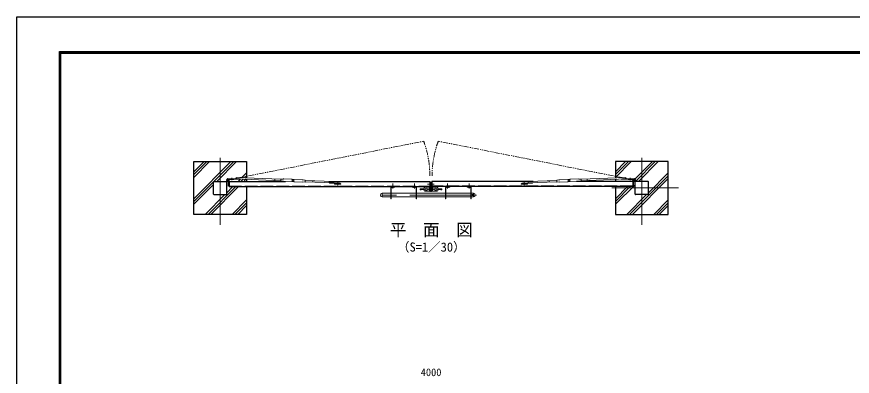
# Model space of a CAD drawing. Units: millimetres, scale not verified. Extents: x -6300 to 6300, y -4455 to 4455.
# Drawn here: x -6300 to 1629, y 1048 to 4455 of the extents above; entities that cross this region are included whole.
import ezdxf
from ezdxf.enums import TextEntityAlignment as Align

# ---------------------------------------------------------------- set-up
doc = ezdxf.new("R2010")
doc.units = ezdxf.units.MM
doc.header["$LTSCALE"] = 20
for name, pattern in [('DASHED', [7.5, 6, -1.5]), ('USER1', [50.8, 31.75, -6.35, 6.35, -6.35]), ('USER2', [5, 2.5, -0.5, 0.5, -0.5, 0.5, -0.5])]:
    doc.linetypes.add(name, pattern=pattern)
for name, color, linetype, lineweight in [('0-0_D-TTL-TXT', 7, 'Continuous', 25), ('0-1_D-STR4', 7, 'Continuous', 25), ('0-3_D-DCR-HCH', 7, 'Continuous', 13), ('0-4_D-STR-DIM', 7, 'Continuous', 13), ('0-9_D-STR1', 1, 'Continuous', 25), ('0-A_D-BMK', 2, 'USER1', 13), ('0-B_D-STR3', 3, 'Continuous', 13), ('0-C_D-TTL', 7, 'Continuous', 25)]:
    doc.layers.add(name, color=color, linetype=linetype, lineweight=lineweight)
doc.styles.add('ＭＳ ゴシック', font='')
doc.styles.get('ＭＳ ゴシック').set_extended_font_data('MS Gothic')

msp = doc.modelspace()

# ---------------------------------------------------------------- linework, layer by layer
at = {"layer": '0-1_D-STR4'}
for p, q in [((-4119.16, 3082.44), (-4119.16, 2928.37)), ((-619.16, 3082.44), (-619.16, 2928.37)), ((-4119.16, 2915.36), (-4119.16, 2894.94)), ((-619.16, 2915.36), (-619.16, 2894.94))]:
    msp.add_line(p, q, dxfattribs=at)
for points in [[(-4119.16, 2844.94), (-4119.16, 2582.44), (-4619.16, 2582.44), (-4619.16, 3082.44), (-4119.16, 3082.44)], [(-619.16, 2844.94), (-619.16, 2582.44), (-119.16, 2582.44), (-119.16, 3082.44), (-619.16, 3082.44)]]:
    msp.add_lwpolyline(points, dxfattribs=at)
at = {"layer": '0-3_D-DCR-HCH'}
for p, q in [((-4619.16, 2933.05), (-4469.78, 3082.44)), ((-4619.16, 2959.57), (-4496.29, 3082.44)), ((-4619.16, 2986.09), (-4522.81, 3082.44)), ((-4619.16, 2730.34), (-4267.06, 3082.44)), ((-4428.18, 2894.8), (-4240.54, 3082.44)), ((-4401.53, 2894.94), (-4214.03, 3082.44)), ((-619.16, 2933.05), (-469.78, 3082.44)), ((-619.16, 2959.57), (-496.29, 3082.44)), ((-619.16, 2986.09), (-522.81, 3082.44)), ((-434.54, 2914.96), (-267.06, 3082.44)), ((-428.18, 2894.8), (-240.54, 3082.44)), ((-401.53, 2894.94), (-214.03, 3082.44)), ((-4163.46, 2930.29), (-4119.16, 2974.59)), ((-4138.04, 2929.19), (-4119.16, 2948.07)), ((-484.79, 2582.44), (-119.16, 2948.07)), ((-306.66, 2787.09), (-119.16, 2974.59)), ((-4619.16, 2703.82), (-4431.52, 2891.46)), ((-4619.16, 2677.3), (-4431.66, 2864.8)), ((-4198.81, 2894.94), (-4180.23, 2913.52)), ((-4172.29, 2894.94), (-4150.52, 2916.72)), ((-4145.78, 2894.94), (-4125.1, 2915.62)), ((-619.16, 2677.3), (-436.16, 2860.3)), ((-458.28, 2582.44), (-119.16, 2921.56)), ((-4484.79, 2582.44), (-4222.29, 2844.94)), ((-4458.28, 2582.44), (-4195.78, 2844.94)), ((-4306.66, 2787.09), (-4248.81, 2844.94)), ((-619.16, 2703.82), (-478.04, 2844.94)), ((-619.16, 2730.34), (-504.56, 2844.94)), ((-4511.31, 2582.44), (-4323.81, 2769.94)), ((-4255.56, 2582.44), (-4119.16, 2718.84)), ((-511.31, 2582.44), (-323.81, 2769.94)), ((-255.56, 2582.44), (-119.16, 2718.84)), ((-4229.04, 2582.44), (-4119.16, 2692.32)), ((-4202.53, 2582.44), (-4119.16, 2665.81)), ((-229.04, 2582.44), (-119.16, 2692.32)), ((-202.53, 2582.44), (-119.16, 2665.81))]:
    msp.add_line(p, q, dxfattribs=at)
at = {"layer": '0-9_D-STR1'}
for p, q in [((-4431.66, 2774.54), (-4431.66, 2890.34)), ((-4427.06, 2894.94), (-4311.26, 2894.94)), ((-4306.66, 2774.54), (-4306.66, 2890.34)), ((-4285.66, 2894.94), (-3749.67, 2894.94)), ((-4285.66, 2894.94), (-4285.66, 2844.94)), ((-3337.8, 2894.94), (-2378.66, 2894.94)), ((-2378.66, 2894.94), (-2378.66, 2844.94)), ((-2359.66, 2894.94), (-2359.66, 2844.94)), ((-1400.52, 2894.94), (-2359.66, 2894.94)), ((-452.66, 2894.94), (-988.65, 2894.94)), ((-452.66, 2894.94), (-452.66, 2844.94)), ((-431.66, 2774.54), (-431.66, 2890.34)), ((-311.26, 2894.94), (-427.06, 2894.94)), ((-306.66, 2774.54), (-306.66, 2890.34)), ((-4285.66, 2844.94), (-2378.66, 2844.94)), ((-452.66, 2844.94), (-2359.66, 2844.94)), ((-4427.06, 2769.94), (-4311.26, 2769.94)), ((-311.26, 2769.94), (-427.06, 2769.94))]:
    msp.add_line(p, q, dxfattribs=at)
at = {"layer": '0-9_D-STR1', "linetype": 'DASHED'}
for p, q in [((-4285.66, 2850.94), (-2378.66, 2850.94)), ((-452.66, 2850.94), (-2359.66, 2850.94))]:
    msp.add_line(p, q, dxfattribs=at)
at = {"layer": '0-9_D-STR1'}
for centre, start, end in [((-4427.06, 2890.34), 90, 180), ((-4311.26, 2890.34), 0, 90), ((-427.06, 2890.34), 90, 180), ((-311.26, 2890.34), 0, 90), ((-4427.06, 2774.54), 180, 270), ((-4311.26, 2774.54), 270, 0), ((-427.06, 2774.54), 180, 270), ((-311.26, 2774.54), 270, 0)]:
    msp.add_arc(centre, 4.6, start, end, dxfattribs=at)
at = {"layer": '0-A_D-BMK', "linetype": 'USER2'}
for p, q in [((-4296.16, 2907.94), (-2438.01, 3275.34)), ((-442.16, 2907.94), (-2300.31, 3275.34))]:
    msp.add_line(p, q, dxfattribs=at)
at = {"layer": '0-A_D-BMK'}
for p, q in [((-4369.16, 2482.44), (-4369.16, 3182.44)), ((-369.16, 2482.44), (-369.16, 3182.44)), ((-4312.83, 2907.94), (-4279.49, 2907.94)), ((-4296.16, 2891.27), (-4296.16, 2924.61)), ((-4258.16, 2904.94), (-4258.16, 2927.44)), ((-3253.66, 2889.94), (-3253.66, 2849.94)), ((-2731.66, 2825.85), (-2731.66, 2875.85)), ((-2526.66, 2825.85), (-2526.66, 2875.85)), ((-2400.84, 2869.94), (-2337.48, 2869.94)), ((-2211.66, 2825.85), (-2211.66, 2875.85)), ((-2006.66, 2825.85), (-2006.66, 2875.85)), ((-1484.66, 2889.94), (-1484.66, 2849.94)), ((-480.16, 2904.94), (-480.16, 2927.44)), ((-425.49, 2907.94), (-458.83, 2907.94)), ((-442.16, 2891.27), (-442.16, 2924.61)), ((-2400.84, 2819.94), (-2337.48, 2819.94)), ((-19.16, 2832.44), (-769.16, 2832.44)), ((-1935.71, 2764.94), (-2855.71, 2764.94)), ((-1973.91, 2756.79), (-1973.91, 2773.01))]:
    msp.add_line(p, q, dxfattribs=at)
at = {"layer": '0-A_D-BMK', "linetype": 'USER2'}
for centre, start, end in [((-3339.66, 2945.31), 0.03308, 20.10396), ((-1398.66, 2945.31), 159.89604, 179.96692)]:
    msp.add_arc(centre, 960.15, start, end, dxfattribs=at)
at = {"layer": '0-B_D-STR3'}
for p, q in [((-4306.66, 2849.94), (-4306.66, 2907.94)), ((-4302.16, 2849.94), (-4302.16, 2907.94)), ((-4302.16, 2899.32), (-4299.59, 2903.02)), ((-4295.72, 2918.43), (-4237.77, 2915.97)), ((-4290.16, 2899.32), (-4290.16, 2849.94)), ((-4287.3, 2913.57), (-4237.96, 2911.47)), ((-4285.66, 2907.94), (-4285.66, 2849.94)), ((-4279.02, 2917.72), (-4278.83, 2922.22)), ((-4279.02, 2917.72), (-4179.11, 2913.47)), ((-4278.83, 2922.22), (-4178.92, 2917.97)), ((-4237.96, 2911.47), (-4237.77, 2915.97)), ((-4218.33, 2932.65), (-4218.88, 2919.67)), ((-4218.88, 2919.67), (-3793.95, 2901.33)), ((-4218.33, 2932.65), (-3793.4, 2914.31)), ((-4178.92, 2917.97), (-4179.11, 2913.47)), ((-3850.66, 2916.75), (-3851.21, 2903.76)), ((-3794.08, 2898.33), (-3793.27, 2917.31)), ((-3774.1, 2897.48), (-3794.08, 2898.33)), ((-3773.29, 2916.46), (-3793.27, 2917.31)), ((-3768.4, 2895.9), (-3773.05, 2897.32)), ((-3767.28, 2917.6), (-3772.24, 2916.53)), ((-3767.15, 2895.68), (-3690.74, 2892.43)), ((-3766.23, 2917.66), (-3689.8, 2914.41)), ((-3687.67, 2893.8), (-3690.74, 2892.43)), ((-3687.67, 2893.8), (-3687.65, 2894.3)), ((-3687.65, 2894.3), (-3670.67, 2893.58)), ((-3687.5, 2897.8), (-3670.52, 2897.08)), ((-3686.89, 2912.29), (-3669.9, 2911.57)), ((-3670.69, 2893.08), (-3670.67, 2893.58)), ((-3670.69, 2893.08), (-3667.76, 2891.46)), ((-3670.52, 2897.08), (-3670.05, 2908.07)), ((-3669.9, 2911.57), (-3669.88, 2912.06)), ((-3669.88, 2912.06), (-3666.82, 2913.44)), ((-3667.76, 2891.46), (-3591.33, 2888.21)), ((-3666.82, 2913.44), (-3589.77, 2910.16)), ((-3590.27, 2888.27), (-3585.32, 2889.34)), ((-3589.35, 2910.03), (-3584.5, 2908.54)), ((-3584.27, 2889.41), (-3564.29, 2888.56)), ((-3583.46, 2908.39), (-3563.48, 2907.54)), ((-3564.29, 2888.56), (-3563.48, 2907.54)), ((-3292.12, 2879.98), (-3564.16, 2891.55)), ((-3291.57, 2892.97), (-3563.61, 2904.54)), ((-3490.99, 2901.28), (-3491.55, 2888.29)), ((-3332.09, 2881.68), (-3332.28, 2877.19)), ((-3232.37, 2872.94), (-3332.28, 2877.19)), ((-3232.18, 2877.44), (-3332.09, 2881.68)), ((-3291.57, 2892.97), (-3292.12, 2879.98)), ((-3283.66, 2872.94), (-3223.66, 2872.94)), ((-3283.66, 2872.94), (-3283.66, 2866.94)), ((-3283.66, 2866.94), (-3223.66, 2866.94)), ((-3232.37, 2872.94), (-3232.18, 2877.44)), ((-3223.66, 2872.94), (-3223.66, 2866.94)), ((-2378.66, 2889.94), (-2378.66, 2799.94)), ((-2359.66, 2889.94), (-2359.66, 2799.94)), ((-1454.66, 2872.94), (-1514.66, 2872.94)), ((-1514.66, 2872.94), (-1514.66, 2866.94)), ((-1454.66, 2866.94), (-1514.66, 2866.94)), ((-1506.15, 2877.44), (-1406.24, 2881.68)), ((-1505.95, 2872.94), (-1506.15, 2877.44)), ((-1505.95, 2872.94), (-1406.05, 2877.19)), ((-1454.66, 2872.94), (-1454.66, 2866.94)), ((-1446.75, 2892.97), (-1174.72, 2904.54)), ((-1446.75, 2892.97), (-1446.2, 2879.98)), ((-1446.2, 2879.98), (-1174.16, 2891.55)), ((-1406.24, 2881.68), (-1406.05, 2877.19)), ((-1247.33, 2901.28), (-1246.77, 2888.29)), ((-1154.86, 2908.39), (-1174.84, 2907.54)), ((-1174.04, 2888.56), (-1174.84, 2907.54)), ((-1154.05, 2889.41), (-1174.04, 2888.56)), ((-1148.97, 2910.03), (-1153.82, 2908.54)), ((-1148.05, 2888.27), (-1153, 2889.34)), ((-1071.5, 2913.44), (-1148.55, 2910.16)), ((-1070.57, 2891.46), (-1147, 2888.21)), ((-1068.44, 2912.06), (-1071.5, 2913.44)), ((-1067.63, 2893.08), (-1070.57, 2891.46)), ((-1068.42, 2911.57), (-1068.44, 2912.06)), ((-1051.43, 2912.29), (-1068.42, 2911.57)), ((-1067.8, 2897.08), (-1068.27, 2908.07)), ((-1050.82, 2897.8), (-1067.8, 2897.08)), ((-1050.67, 2894.3), (-1067.65, 2893.58)), ((-1067.63, 2893.08), (-1067.65, 2893.58)), ((-1050.65, 2893.8), (-1050.67, 2894.3)), ((-1050.65, 2893.8), (-1047.59, 2892.43)), ((-972.09, 2917.66), (-1048.52, 2914.41)), ((-971.17, 2895.68), (-1047.59, 2892.43)), ((-971.04, 2917.6), (-966.08, 2916.53)), ((-969.92, 2895.9), (-965.27, 2897.32)), ((-965.03, 2916.46), (-945.05, 2917.31)), ((-964.23, 2897.48), (-944.24, 2898.33)), ((-944.24, 2898.33), (-945.05, 2917.31)), ((-519.99, 2932.65), (-944.92, 2914.31)), ((-519.44, 2919.67), (-944.37, 2901.33)), ((-887.66, 2916.75), (-887.11, 2903.76)), ((-459.5, 2922.22), (-559.41, 2917.97)), ((-559.41, 2917.97), (-559.21, 2913.47)), ((-459.3, 2917.72), (-559.21, 2913.47)), ((-519.99, 2932.65), (-519.44, 2919.67)), ((-442.6, 2918.43), (-500.55, 2915.97)), ((-500.36, 2911.47), (-500.55, 2915.97)), ((-451.02, 2913.57), (-500.36, 2911.47)), ((-459.3, 2917.72), (-459.5, 2922.22)), ((-452.66, 2907.94), (-452.66, 2849.94)), ((-448.16, 2899.32), (-448.16, 2849.94)), ((-436.16, 2899.32), (-438.73, 2903.02)), ((-436.16, 2849.94), (-436.16, 2907.94)), ((-431.66, 2849.94), (-431.66, 2907.94)), ((-4302.16, 2849.94), (-4306.66, 2849.94)), ((-4290.16, 2849.94), (-4285.66, 2849.94)), ((-2831.91, 2781.94), (-2831.91, 2747.94)), ((-2751.66, 2781.94), (-2831.91, 2781.94)), ((-2751.66, 2729.94), (-2751.66, 2835.94)), ((-2747.16, 2835.94), (-2751.66, 2835.94)), ((-2747.16, 2729.94), (-2747.16, 2835.94)), ((-2511.16, 2781.94), (-2747.16, 2781.94)), ((-2711.66, 2840.44), (-2742.66, 2840.44)), ((-2739.66, 2839.44), (-2739.66, 2840.44)), ((-2736.66, 2836.44), (-2726.66, 2836.44)), ((-2723.66, 2839.44), (-2723.66, 2840.44)), ((-2711.66, 2840.44), (-2711.66, 2844.94)), ((-2546.66, 2840.44), (-2546.66, 2844.94)), ((-2546.66, 2840.44), (-2515.66, 2840.44)), ((-2534.66, 2839.44), (-2534.66, 2840.44)), ((-2531.66, 2836.44), (-2521.66, 2836.44)), ((-2518.66, 2839.44), (-2518.66, 2840.44)), ((-2511.16, 2835.94), (-2506.66, 2835.94)), ((-2511.16, 2729.94), (-2511.16, 2835.94)), ((-2506.66, 2729.94), (-2506.66, 2835.94)), ((-2231.66, 2781.94), (-2506.66, 2781.94)), ((-2473.16, 2814.94), (-2473.16, 2824.94)), ((-2463.16, 2824.94), (-2473.16, 2824.94)), ((-2463.16, 2814.94), (-2473.16, 2814.94)), ((-2463.16, 2814.94), (-2463.16, 2824.94)), ((-2463.16, 2822.94), (-2433.66, 2822.94)), ((-2433.66, 2816.94), (-2463.16, 2816.94)), ((-2428.66, 2838.94), (-2433.66, 2833.94)), ((-2433.66, 2833.94), (-2433.66, 2805.94)), ((-2428.66, 2800.94), (-2433.66, 2805.94)), ((-2378.66, 2838.94), (-2428.66, 2838.94)), ((-2428.66, 2800.94), (-2378.66, 2800.94)), ((-2424.76, 2822.94), (-2422.67, 2822.94)), ((-2422.67, 2816.94), (-2424.76, 2816.94)), ((-2374.16, 2825.94), (-2378.66, 2823.91)), ((-2378.66, 2799.94), (-2374.16, 2799.94)), ((-2374.16, 2813.94), (-2378.63, 2815.94)), ((-2364.16, 2825.94), (-2359.66, 2823.91)), ((-2364.16, 2813.94), (-2359.69, 2815.94)), ((-2359.66, 2799.94), (-2364.16, 2799.94)), ((-2359.66, 2838.94), (-2309.66, 2838.94)), ((-2309.66, 2800.94), (-2359.66, 2800.94)), ((-2313.56, 2822.94), (-2315.65, 2822.94)), ((-2315.65, 2816.94), (-2313.56, 2816.94)), ((-2309.66, 2838.94), (-2304.66, 2833.94)), ((-2309.66, 2800.94), (-2304.66, 2805.94)), ((-2304.66, 2833.94), (-2304.66, 2805.94)), ((-2275.16, 2822.94), (-2304.66, 2822.94)), ((-2304.66, 2816.94), (-2275.16, 2816.94)), ((-2275.16, 2814.94), (-2275.16, 2824.94)), ((-2275.16, 2824.94), (-2265.16, 2824.94)), ((-2275.16, 2814.94), (-2265.16, 2814.94)), ((-2265.16, 2814.94), (-2265.16, 2824.94)), ((-2231.66, 2729.94), (-2231.66, 2835.94)), ((-2227.16, 2835.94), (-2231.66, 2835.94)), ((-2227.16, 2729.94), (-2227.16, 2835.94)), ((-1991.16, 2781.94), (-2227.16, 2781.94)), ((-2191.66, 2840.44), (-2222.66, 2840.44)), ((-2219.66, 2839.44), (-2219.66, 2840.44)), ((-2216.66, 2836.44), (-2206.66, 2836.44)), ((-2203.66, 2839.44), (-2203.66, 2840.44)), ((-2191.66, 2840.44), (-2191.66, 2844.94)), ((-2026.66, 2840.44), (-2026.66, 2844.94)), ((-2026.66, 2840.44), (-1995.66, 2840.44)), ((-2014.66, 2839.44), (-2014.66, 2840.44)), ((-2011.66, 2836.44), (-2001.66, 2836.44)), ((-1998.66, 2839.44), (-1998.66, 2840.44)), ((-1991.16, 2835.94), (-1986.66, 2835.94)), ((-1991.16, 2729.94), (-1991.16, 2835.94)), ((-1986.66, 2729.94), (-1986.66, 2835.94)), ((-1965.91, 2781.94), (-1986.66, 2781.94)), ((-1965.91, 2781.94), (-1965.91, 2747.94)), ((-448.16, 2849.94), (-452.66, 2849.94)), ((-436.16, 2849.94), (-431.66, 2849.94)), ((-2751.66, 2747.94), (-2831.91, 2747.94)), ((-2747.16, 2729.94), (-2751.66, 2729.94)), ((-2511.16, 2747.94), (-2747.16, 2747.94)), ((-2511.16, 2729.94), (-2506.66, 2729.94)), ((-2231.66, 2747.94), (-2506.66, 2747.94)), ((-2227.16, 2729.94), (-2231.66, 2729.94)), ((-1991.16, 2747.94), (-2227.16, 2747.94)), ((-1991.16, 2729.94), (-1986.66, 2729.94)), ((-1965.91, 2747.94), (-1986.66, 2747.94))]:
    msp.add_line(p, q, dxfattribs=at)
at = {"layer": '0-B_D-STR3', "linetype": 'DASHED'}
for p, q in [((-2393.66, 2822.94), (-2394.16, 2822.44)), ((-2394.16, 2822.44), (-2388.16, 2822.44)), ((-2394.16, 2822.44), (-2394.16, 2817.44)), ((-2394.16, 2817.44), (-2388.16, 2817.44)), ((-2394.16, 2817.44), (-2393.66, 2816.94)), ((-2393.66, 2822.94), (-2388.16, 2822.94)), ((-2393.66, 2822.94), (-2393.66, 2816.94)), ((-2393.66, 2816.94), (-2388.16, 2816.94)), ((-2388.16, 2824.91), (-2387.71, 2825.69)), ((-2388.16, 2814.97), (-2388.16, 2824.91)), ((-2388.16, 2814.97), (-2387.71, 2814.19)), ((-2387.71, 2825.69), (-2383.16, 2825.69)), ((-2387.71, 2822.78), (-2383.16, 2822.78)), ((-2387.71, 2817.1), (-2383.16, 2817.1)), ((-2387.71, 2814.19), (-2383.16, 2814.19)), ((-2383.16, 2838.94), (-2383.16, 2800.94)), ((-2355.16, 2838.94), (-2355.16, 2800.94)), ((-2350.61, 2825.69), (-2355.16, 2825.69)), ((-2350.61, 2822.78), (-2355.16, 2822.78)), ((-2350.61, 2817.1), (-2355.16, 2817.1)), ((-2350.61, 2814.19), (-2355.16, 2814.19)), ((-2350.16, 2824.91), (-2350.61, 2825.69)), ((-2350.16, 2814.97), (-2350.61, 2814.19)), ((-2350.16, 2814.97), (-2350.16, 2824.91)), ((-2344.66, 2822.94), (-2350.16, 2822.94)), ((-2344.16, 2822.44), (-2350.16, 2822.44)), ((-2344.16, 2817.44), (-2350.16, 2817.44)), ((-2344.66, 2816.94), (-2350.16, 2816.94)), ((-2344.66, 2822.94), (-2344.66, 2816.94)), ((-2344.66, 2822.94), (-2344.16, 2822.44)), ((-2344.16, 2817.44), (-2344.66, 2816.94)), ((-2344.16, 2822.44), (-2344.16, 2817.44))]:
    msp.add_line(p, q, dxfattribs=at)
at = {"layer": '0-B_D-STR3'}
for points in [[(-3686.89, 2912.29), (-3686.87, 2912.79), (-3689.8, 2914.41)], [(-3687.5, 2897.8), (-3687.04, 2908.79), (-3670.05, 2908.07)], [(-2378.66, 2889.94), (-2374.16, 2889.94), (-2374.16, 2799.94)], [(-2359.66, 2889.94), (-2364.16, 2889.94), (-2364.16, 2799.94)], [(-1050.82, 2897.8), (-1051.28, 2908.79), (-1068.27, 2908.07)], [(-1051.43, 2912.29), (-1051.45, 2912.79), (-1048.52, 2914.41)]]:
    msp.add_lwpolyline(points, dxfattribs=at)
for centre, radius in [((-2413.66, 2819.94), 11.5), ((-2413.66, 2819.94), 9.5), ((-2324.66, 2819.94), 11.5), ((-2324.66, 2819.94), 9.5), ((-1973.91, 2764.94), 5)]:
    msp.add_circle(centre, radius, dxfattribs=at)
for centre, radius, start, end in [((-4296.16, 2907.94), 10.5, 235.1501, 180), ((-4296.16, 2907.94), 6, 235.1501, 180), ((-3774.31, 2892.48), 5, 75.47004, 87.5648), ((-3773.08, 2921.46), 5, 267.5648, 279.65956), ((-3766.94, 2900.68), 5, 252.95995, 267.5648), ((-3766.44, 2912.67), 5, 87.5648, 99.65956), ((-3591.11, 2893.2), 5, 267.5648, 279.65956), ((-3590.6, 2905.19), 5, 75.47004, 87.5648), ((-3584.48, 2884.41), 5, 87.5648, 99.65956), ((-3583.25, 2913.38), 5, 255.47004, 267.5648), ((-1155.07, 2913.38), 5, 272.4352, 284.52996), ((-1153.84, 2884.41), 5, 80.34044, 92.4352), ((-1147.72, 2905.19), 5, 92.4352, 104.52996), ((-1147.21, 2893.2), 5, 260.34044, 272.4352), ((-971.88, 2912.67), 5, 80.34044, 92.4352), ((-971.39, 2900.68), 5, 272.4352, 287.04005), ((-965.24, 2921.46), 5, 260.34044, 272.4352), ((-964.01, 2892.48), 5, 92.4352, 104.52996), ((-442.16, 2907.94), 10.5, 0, 304.8499), ((-442.16, 2907.94), 6, 0, 304.8499), ((-2831.91, 2764.94), 17, 90, 270), ((-2742.66, 2835.94), 9, 90, 180), ((-2742.66, 2835.94), 4.5, 90, 180), ((-2736.66, 2839.44), 3, 180, 270), ((-2726.66, 2839.44), 3, 270, 0), ((-2531.66, 2839.44), 3, 180, 270), ((-2521.66, 2839.44), 3, 270, 0), ((-2515.66, 2835.94), 9, 0, 90), ((-2515.66, 2835.94), 4.5, 0, 90), ((-2222.66, 2835.94), 9, 90, 180), ((-2222.66, 2835.94), 4.5, 90, 180), ((-2216.66, 2839.44), 3, 180, 270), ((-2206.66, 2839.44), 3, 270, 0), ((-2011.66, 2839.44), 3, 180, 270), ((-2001.66, 2839.44), 3, 270, 0), ((-1995.66, 2835.94), 9, 0, 90), ((-1995.66, 2835.94), 4.5, 0, 90), ((-1965.91, 2764.94), 17, 270, 90)]:
    msp.add_arc(centre, radius, start, end, dxfattribs=at)
at = {"layer": '0-B_D-STR3', "linetype": 'DASHED'}
for centre, radius, start, end in [((-2383.25, 2824.84), 4.92, 179.15397, 204.74131), ((-2383.25, 2815.04), 4.92, 155.25869, 180.84603), ((-2378.99, 2819.94), 9.17, 161.96185, 198.03815), ((-2355.08, 2824.84), 4.92, 335.25869, 0.84603), ((-2355.08, 2815.04), 4.92, 359.15397, 24.74131), ((-2359.33, 2819.94), 9.17, 341.96185, 18.03815)]:
    msp.add_arc(centre, radius, start, end, dxfattribs=at)
at = {"layer": '0-C_D-TTL', "color": 2}
msp.add_lwpolyline([(-6300.1, 4455.34), (6299.9, 4455.34), (6299.9, -4454.66), (-6300.1, -4454.66)], close=True, dxfattribs=at)
at = {"layer": '0-C_D-TTL'}
for points in [[(-5895.1, 4125.34), (5894.9, 4125.34), (5894.9, -4124.66), (-5895.1, -4124.66)], [(-5891.35, 4121.59), (5891.15, 4121.59), (5891.15, -4120.91), (-5891.35, -4120.91)], [(-5887.6, 4117.84), (5887.4, 4117.84), (5887.4, -4117.16), (-5887.6, -4117.16)], [(-5883.85, 4114.09), (5883.65, 4114.09), (5883.65, -4113.41), (-5883.85, -4113.41)], [(-5880.1, 4110.34), (5879.9, 4110.34), (5879.9, -4109.66), (-5880.1, -4109.66)]]:
    msp.add_lwpolyline(points, close=True, dxfattribs=at)

# ---------------------------------------------------------------- texts
at = {"layer": '0-0_D-TTL-TXT', "style": 'ＭＳ ゴシック'}
for s, height, p in [('平\u3000面\u3000図', 115.4, (-2759.01, 2343.02)), ('（S=1／30）', 86.66, (-2690.78, 2203.23))]:
    msp.add_text(s, height=height, dxfattribs=at).set_placement(p, align=Align.BOTTOM_LEFT)
at = {"layer": '0-4_D-STR-DIM', "style": 'ＭＳ ゴシック'}
msp.add_text('4000', height=72.14, dxfattribs=at).set_placement((-2466.29, 1027.5), align=Align.BOTTOM_LEFT)

doc.saveas('drawing.dxf')
